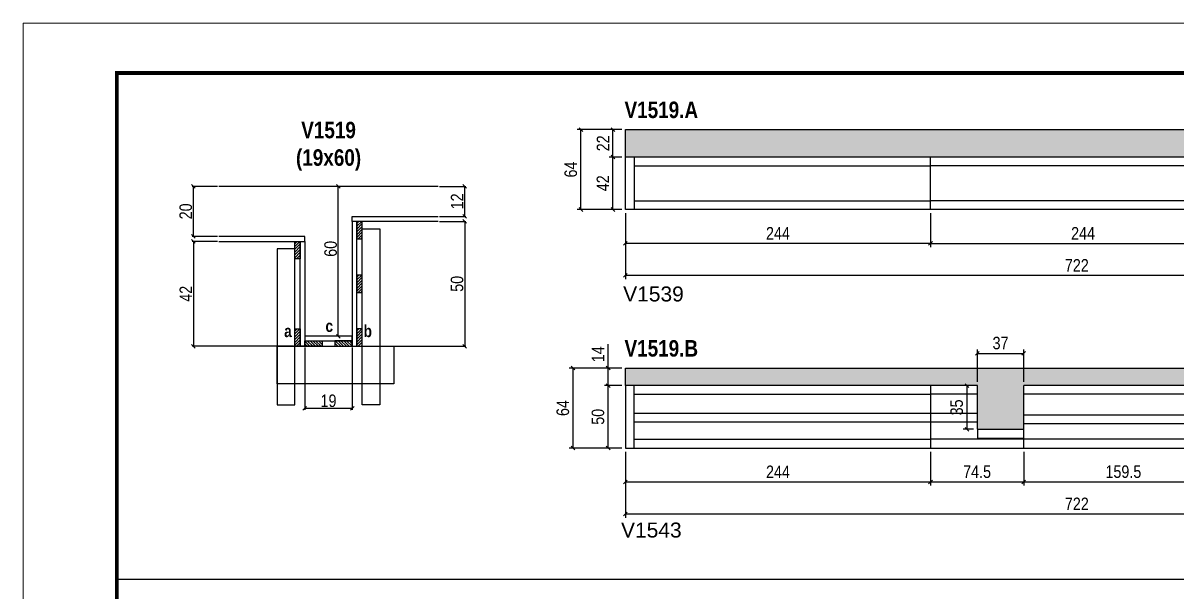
# Model space of a CAD drawing. Extents: x 3309 to 9563, y -2522 to 14608.
# Drawn here: x 3309 to 4232, y 9558 to 10014 of the extents above; entities that cross this region are included whole.
import ezdxf

# ---------------------------------------------------------------- set-up
doc = ezdxf.new("R2010")
doc.units = 0
doc.linetypes.add('DASHED', pattern=[0.75, 0.5, -0.25])
for name, color, linetype in [('5', 5, 'Continuous'), ('COTA', 241, 'Continuous'), ('detalhes', 4, 'Continuous'), ('NOMENCLATURA', 7, 'Continuous'), ('Painéis', 200, 'Continuous'), ('SARR_2.2x7', 40, 'Continuous'), ('SARR_3.5x7', 81, 'Continuous')]:
    doc.layers.add(name, color=color, linetype=linetype)
for name, color, linetype, lineweight in [('CONCRETO', 251, 'Continuous', 25), ('Folhas', 255, 'Continuous', 9), ('SARRAFO DE PRESSAO', 251, 'DASHED', 9)]:
    doc.layers.add(name, color=color, linetype=linetype, lineweight=lineweight)
doc.styles.add('COTA TECNICA', font='techl___.ttf', dxfattribs={"height": 10})
doc.styles.add('COTA TECNICA 2X', font='techl___.ttf', dxfattribs={"height": 10})
doc.styles.get("Standard").update_dxf_attribs({"font": 'arial.ttf'})
doc.styles.add('TECNICA', font='techb___.ttf', dxfattribs={"height": 10})
doc.dimstyles.new('PAINEL', dxfattribs={"dimtxt": 10, "dimasz": 3, "dimexe": 3, "dimexo": 3, "dimgap": 3, "dimtad": 1, "dimdec": 1, "dimzin": 12, "dimdsep": 46, "dimtxsty": 'COTA TECNICA', "dimblk1": 'OBLIQUE', "dimblk2": 'OBLIQUE', "dimsah": 1, "dimcen": 0.9, "dimclrd": 4, "dimclre": 4, "dimclrt": 240, "dimadec": 1, "dimazin": 3, "dimtfac": 1, "dimtdec": 1, "dimtmove": 0, "dimatfit": 3, "dimfxl": 1, "dimtolj": 1, "dimtzin": 12, "dimarcsym": 0})
doc.dimstyles.new('SECAO', dxfattribs={"dimscale": 0.333333, "dimtxt": 5, "dimasz": 9, "dimexe": 3, "dimexo": 3, "dimgap": 3, "dimtad": 1, "dimdec": 1, "dimlfac": 0.5, "dimzin": 12, "dimdsep": 46, "dimtxsty": 'COTA TECNICA 2X', "dimblk1": 'OBLIQUE', "dimblk2": 'OBLIQUE', "dimsah": 1, "dimcen": 0.9, "dimclrd": 4, "dimclre": 4, "dimclrt": 240, "dimadec": 1, "dimazin": 3, "dimtfac": 1, "dimtdec": 1, "dimtmove": 0, "dimatfit": 3, "dimfxl": 1, "dimtolj": 1, "dimtzin": 12, "dimarcsym": 0})
pattern_1 = [(135, (36770.1903, -113757.353), (-1.122532015, -1.122532015), [])]
pattern_2 = [(45, (-119985.518, -23466.7219), (-1.122532015, 1.122532015), [])]

# ---------------------------------------------------------------- blocks, each defined once
blk = doc.blocks.new('9999999999')
at = {"layer": 'Folhas'}
blk.add_lwpolyline([(98138.98, 34190.21), (99623.98, 34190.21), (99623.98, 35240.21), (98138.98, 35240.21)], close=True, dxfattribs=at)
at = {"layer": 'Folhas', "color": 30, "const_width": 3}
blk.add_lwpolyline([(98213.98, 34230.21), (99583.98, 34230.21), (99583.98, 35200.21), (98213.98, 35200.21)], close=True, dxfattribs=at)
blk = doc.blocks.new('_Oblique')
at = {"color": 0, "linetype": 'ByBlock', "lineweight": -2}
blk.add_line((-0.5, -0.5), (0.5, 0.5), dxfattribs=at)
blk = doc.blocks.new('*D1953')
at = {"layer": 'COTA', "color": 4, "lineweight": -2, "transparency": 16777216}
for p, q in [((3534.65, 9753.82), (3534.65, 9704.07)), ((3572.65, 9753.82), (3572.65, 9704.07)), ((3572.65, 9705.07), (3534.65, 9705.07))]:
    blk.add_line(p, q, dxfattribs=at)
at = {"layer": 'Defpoints', "color": 0, "transparency": 16777216}
for p in [(3534.65, 9754.82), (3572.65, 9754.82), (3534.65, 9705.07)]:
    blk.add_point(p, dxfattribs=at)
at = {"layer": 'COTA', "color": 4, "lineweight": -2, "transparency": 16777216, "xscale": 3, "yscale": 3, "zscale": 3, "rotation": 180}
blk.add_blockref('_Oblique', (3534.65, 9705.07), dxfattribs=at)
at = {"layer": 'COTA', "color": 4, "lineweight": -2, "transparency": 16777216, "xscale": 3, "yscale": 3, "zscale": 3}
blk.add_blockref('_Oblique', (3572.65, 9705.07), dxfattribs=at)
at = {"layer": 'COTA', "color": 240, "transparency": 16777216, "insert": (3553.65, 9711.15), "char_height": 10, "attachment_point": 5, "style": 'COTA TECNICA 2X'}
blk.add_mtext('\\A1;19', dxfattribs=at)
blk = doc.blocks.new('*D1954')
at = {"layer": 'COTA', "color": 4, "lineweight": -2, "transparency": 16777216}
for p, q in [((3464.95, 9838.82), (3444.6, 9838.82)), ((3445.6, 9838.82), (3445.6, 9754.82)), ((3525.65, 9754.82), (3444.6, 9754.82))]:
    blk.add_line(p, q, dxfattribs=at)
at = {"layer": 'Defpoints', "color": 0, "transparency": 16777216}
for p in [(3465.95, 9838.82), (3445.6, 9754.82), (3526.65, 9754.82, 0)]:
    blk.add_point(p, dxfattribs=at)
at = {"layer": 'COTA', "color": 4, "lineweight": -2, "transparency": 16777216, "xscale": 3, "yscale": 3, "zscale": 3}
for p, rotation in [((3445.6, 9838.82), 90), ((3445.6, 9754.82), 270)]:
    blk.add_blockref('_Oblique', p, dxfattribs=dict(at, rotation=rotation))
at = {"layer": 'COTA', "color": 240, "transparency": 16777216, "insert": (3439.53, 9796.82), "char_height": 10, "attachment_point": 5, "rotation": 90, "style": 'COTA TECNICA 2X'}
blk.add_mtext('\\A1;42', dxfattribs=at)
blk = doc.blocks.new('*D1955')
at = {"layer": 'COTA', "color": 4, "lineweight": -2, "transparency": 16777216}
for p, q in [((3642.35, 9854.82), (3663.57, 9854.82)), ((3662.57, 9854.82), (3662.57, 9754.82)), ((3581.65, 9754.82), (3663.57, 9754.82))]:
    blk.add_line(p, q, dxfattribs=at)
at = {"layer": 'Defpoints', "color": 0, "transparency": 16777216}
for p in [(3641.35, 9854.82), (3580.65, 9754.82, 0), (3662.57, 9754.82)]:
    blk.add_point(p, dxfattribs=at)
at = {"layer": 'COTA', "color": 4, "lineweight": -2, "transparency": 16777216, "xscale": 3, "yscale": 3, "zscale": 3}
for p, rotation in [((3662.57, 9854.82), 90), ((3662.57, 9754.82), 270)]:
    blk.add_blockref('_Oblique', p, dxfattribs=dict(at, rotation=rotation))
at = {"layer": 'COTA', "color": 240, "transparency": 16777216, "insert": (3656.46, 9804.82), "char_height": 10, "attachment_point": 5, "rotation": 90, "style": 'COTA TECNICA 2X'}
blk.add_mtext('\\A1;50', dxfattribs=at)
blk = doc.blocks.new('*D1956')
at = {"layer": 'COTA', "color": 4, "lineweight": -2, "transparency": 16777216}
for p, q in [((3571.65, 9882.82), (3560.48, 9882.82)), ((3561.48, 9762.82), (3561.48, 9882.82)), ((3571.65, 9762.82), (3560.48, 9762.82))]:
    blk.add_line(p, q, dxfattribs=at)
at = {"layer": 'Defpoints', "color": 0, "transparency": 16777216}
for p in [(3561.48, 9882.82), (3572.65, 9882.82), (3572.65, 9762.82)]:
    blk.add_point(p, dxfattribs=at)
at = {"layer": 'COTA', "color": 4, "lineweight": -2, "transparency": 16777216, "xscale": 3, "yscale": 3, "zscale": 3}
for p, rotation in [((3561.48, 9882.82), 90), ((3561.48, 9762.82), 270)]:
    blk.add_blockref('_Oblique', p, dxfattribs=dict(at, rotation=rotation))
at = {"layer": 'COTA', "color": 240, "transparency": 16777216, "insert": (3555.37, 9832.82), "char_height": 10, "attachment_point": 5, "rotation": 90, "style": 'COTA TECNICA 2X'}
blk.add_mtext('\\A1;60', dxfattribs=at)
blk = doc.blocks.new('*D1957')
at = {"layer": 'COTA', "color": 4, "lineweight": -2, "transparency": 16777216}
for p, q in [((3642.35, 9882.82), (3663.57, 9882.82)), ((3662.57, 9858.82), (3662.57, 9882.82)), ((3642.35, 9858.82), (3663.57, 9858.82))]:
    blk.add_line(p, q, dxfattribs=at)
at = {"layer": 'Defpoints', "color": 0, "transparency": 16777216}
for p in [(3641.35, 9882.82), (3662.57, 9882.82), (3641.35, 9858.82)]:
    blk.add_point(p, dxfattribs=at)
at = {"layer": 'COTA', "color": 4, "lineweight": -2, "transparency": 16777216, "xscale": 3, "yscale": 3, "zscale": 3}
for p, rotation in [((3662.57, 9882.82), 90), ((3662.57, 9858.82), 270)]:
    blk.add_blockref('_Oblique', p, dxfattribs=dict(at, rotation=rotation))
at = {"layer": 'COTA', "color": 240, "transparency": 16777216, "insert": (3656.51, 9870.82), "char_height": 10, "attachment_point": 5, "rotation": 90, "style": 'COTA TECNICA 2X'}
blk.add_mtext('\\A1;12', dxfattribs=at)
blk = doc.blocks.new('*D1958')
at = {"layer": 'COTA', "color": 4, "lineweight": -2, "transparency": 16777216}
for p, q in [((3464.95, 9882.82), (3444.6, 9882.82)), ((3445.6, 9842.82), (3445.6, 9882.82)), ((3464.95, 9842.82), (3444.6, 9842.82))]:
    blk.add_line(p, q, dxfattribs=at)
at = {"layer": 'Defpoints', "color": 0, "transparency": 16777216}
for p in [(3445.6, 9882.82), (3465.95, 9882.82), (3465.95, 9842.82)]:
    blk.add_point(p, dxfattribs=at)
at = {"layer": 'COTA', "color": 4, "lineweight": -2, "transparency": 16777216, "xscale": 3, "yscale": 3, "zscale": 3}
for p, rotation in [((3445.6, 9882.82), 90), ((3445.6, 9842.82), 270)]:
    blk.add_blockref('_Oblique', p, dxfattribs=dict(at, rotation=rotation))
at = {"layer": 'COTA', "color": 240, "transparency": 16777216, "insert": (3439.5, 9862.82), "char_height": 10, "attachment_point": 5, "rotation": 90, "style": 'COTA TECNICA 2X'}
blk.add_mtext('\\A1;20', dxfattribs=at)
blk = doc.blocks.new('*D1959')
at = {"layer": 'COTA', "color": 4, "linetype": 'ByBlock', "lineweight": -2, "transparency": 16777216}
for p, q in [((3791.1, 9861.31), (3791.1, 9834.19)), ((4035.1, 9861.31), (4035.1, 9834.19)), ((4035.1, 9837.19), (3791.1, 9837.19))]:
    blk.add_line(p, q, dxfattribs=at)
at = {"layer": 'Defpoints', "color": 0, "linetype": 'ByBlock', "transparency": 16777216}
for p in [(3791.1, 9864.31), (4035.1, 9864.31), (3791.1, 9837.19)]:
    blk.add_point(p, dxfattribs=at)
at = {"layer": 'COTA', "color": 4, "linetype": 'ByBlock', "lineweight": -2, "transparency": 16777216, "xscale": 3, "yscale": 3, "zscale": 3, "rotation": 180}
blk.add_blockref('_Oblique', (3791.1, 9837.19), dxfattribs=at)
at = {"layer": 'COTA', "color": 4, "linetype": 'ByBlock', "lineweight": -2, "transparency": 16777216, "xscale": 3, "yscale": 3, "zscale": 3}
blk.add_blockref('_Oblique', (4035.1, 9837.19), dxfattribs=at)
at = {"layer": 'COTA', "color": 240, "linetype": 'ByBlock', "transparency": 16777216, "insert": (3913.1, 9845.27), "char_height": 10, "attachment_point": 5, "style": 'COTA TECNICA'}
blk.add_mtext('\\A1;244', dxfattribs=at)
blk = doc.blocks.new('*D1960')
at = {"layer": 'COTA', "color": 4, "lineweight": -2, "transparency": 16777216}
for p, q in [((4035.1, 9861.31), (4035.1, 9834.19)), ((4279.1, 9861.31), (4279.1, 9834.19)), ((4035.1, 9837.19), (4279.1, 9837.19))]:
    blk.add_line(p, q, dxfattribs=at)
at = {"layer": 'Defpoints', "color": 0, "transparency": 16777216}
for p in [(4035.1, 9864.31, 0), (4279.1, 9864.31, 0), (4279.1, 9837.19)]:
    blk.add_point(p, dxfattribs=at)
at = {"layer": 'COTA', "color": 4, "lineweight": -2, "transparency": 16777216, "xscale": 3, "yscale": 3, "zscale": 3, "rotation": 180}
blk.add_blockref('_Oblique', (4035.1, 9837.19), dxfattribs=at)
at = {"layer": 'COTA', "color": 4, "lineweight": -2, "transparency": 16777216, "xscale": 3, "yscale": 3, "zscale": 3}
blk.add_blockref('_Oblique', (4279.1, 9837.19), dxfattribs=at)
at = {"layer": 'COTA', "color": 240, "transparency": 16777216, "insert": (4157.1, 9845.27), "char_height": 10, "attachment_point": 5, "style": 'COTA TECNICA'}
blk.add_mtext('\\A1;244', dxfattribs=at)
blk = doc.blocks.new('*D1962')
at = {"layer": 'COTA', "color": 4, "lineweight": -2, "transparency": 16777216}
for p, q in [((3791.1, 9861.31), (3791.1, 9808.53)), ((4513.1, 9861.31), (4513.1, 9808.53)), ((4513.1, 9811.53), (3791.1, 9811.53))]:
    blk.add_line(p, q, dxfattribs=at)
at = {"layer": 'Defpoints', "color": 0, "transparency": 16777216}
for p in [(3791.1, 9864.31, 0), (4513.1, 9864.31, 0), (3791.1, 9811.53)]:
    blk.add_point(p, dxfattribs=at)
at = {"layer": 'COTA', "color": 4, "lineweight": -2, "transparency": 16777216, "xscale": 3, "yscale": 3, "zscale": 3, "rotation": 180}
blk.add_blockref('_Oblique', (3791.1, 9811.53), dxfattribs=at)
at = {"layer": 'COTA', "color": 4, "lineweight": -2, "transparency": 16777216, "xscale": 3, "yscale": 3, "zscale": 3}
blk.add_blockref('_Oblique', (4513.1, 9811.53), dxfattribs=at)
at = {"layer": 'COTA', "color": 240, "transparency": 16777216, "insert": (4152.1, 9819.61), "char_height": 10, "attachment_point": 5, "style": 'COTA TECNICA'}
blk.add_mtext('\\A1;722', dxfattribs=at)
blk = doc.blocks.new('*D1963')
at = {"layer": 'COTA', "color": 4, "lineweight": -2, "transparency": 16777216}
for p, q in [((3788.1, 9906.31), (3778.15, 9906.31)), ((3781.15, 9864.31), (3781.15, 9906.31)), ((3788.1, 9864.31), (3778.15, 9864.31))]:
    blk.add_line(p, q, dxfattribs=at)
at = {"layer": 'Defpoints', "color": 0, "transparency": 16777216}
for p in [(3781.15, 9906.31), (3791.1, 9906.31), (3791.1, 9864.31)]:
    blk.add_point(p, dxfattribs=at)
at = {"layer": 'COTA', "color": 4, "lineweight": -2, "transparency": 16777216, "xscale": 3, "yscale": 3, "zscale": 3}
for p, rotation in [((3781.15, 9906.31), 90), ((3781.15, 9864.31), 270)]:
    blk.add_blockref('_Oblique', p, dxfattribs=dict(at, rotation=rotation))
at = {"layer": 'COTA', "color": 240, "transparency": 16777216, "insert": (3773.08, 9885.31), "char_height": 10, "attachment_point": 5, "rotation": 90, "style": 'COTA TECNICA'}
blk.add_mtext('\\A1;42', dxfattribs=at)
blk = doc.blocks.new('*D1964')
at = {"layer": 'COTA', "color": 4, "lineweight": -2, "transparency": 16777216}
for p, q in [((3788.1, 9928.31), (3778.15, 9928.31)), ((3781.15, 9906.31), (3781.15, 9928.31)), ((3788.1, 9906.31), (3778.15, 9906.31))]:
    blk.add_line(p, q, dxfattribs=at)
at = {"layer": 'Defpoints', "color": 0, "transparency": 16777216}
for p in [(3781.15, 9928.31), (3791.1, 9928.31), (3791.1, 9906.31)]:
    blk.add_point(p, dxfattribs=at)
at = {"layer": 'COTA', "color": 4, "lineweight": -2, "transparency": 16777216, "xscale": 3, "yscale": 3, "zscale": 3}
for p, rotation in [((3781.15, 9928.31), 90), ((3781.15, 9906.31), 270)]:
    blk.add_blockref('_Oblique', p, dxfattribs=dict(at, rotation=rotation))
at = {"layer": 'COTA', "color": 240, "transparency": 16777216, "insert": (3773.15, 9917.31), "char_height": 10, "attachment_point": 5, "rotation": 90, "style": 'COTA TECNICA'}
blk.add_mtext('\\A1;22', dxfattribs=at)
blk = doc.blocks.new('*D1965')
at = {"layer": 'COTA', "color": 4, "lineweight": -2, "transparency": 16777216}
for p, q in [((3788.1, 9928.31), (3752.52, 9928.31)), ((3755.52, 9864.31), (3755.52, 9928.31)), ((3788.1, 9864.31), (3752.52, 9864.31))]:
    blk.add_line(p, q, dxfattribs=at)
at = {"layer": 'Defpoints', "color": 0, "transparency": 16777216}
for p in [(3755.52, 9928.31), (3791.1, 9928.31), (3791.1, 9864.31)]:
    blk.add_point(p, dxfattribs=at)
at = {"layer": 'COTA', "color": 4, "lineweight": -2, "transparency": 16777216, "xscale": 3, "yscale": 3, "zscale": 3}
for p, rotation in [((3755.52, 9928.31), 90), ((3755.52, 9864.31), 270)]:
    blk.add_blockref('_Oblique', p, dxfattribs=dict(at, rotation=rotation))
at = {"layer": 'COTA', "color": 240, "transparency": 16777216, "insert": (3747.42, 9896.31), "char_height": 10, "attachment_point": 5, "rotation": 90, "style": 'COTA TECNICA'}
blk.add_mtext('\\A1;64', dxfattribs=at)
blk = doc.blocks.new('*D1967')
at = {"layer": 'COTA', "color": 4, "lineweight": -2, "transparency": 16777216}
for p, q in [((3791.1, 9670.37), (3791.1, 9617.59)), ((4513.1, 9670.37), (4513.1, 9617.59)), ((3791.1, 9620.59), (4513.1, 9620.59))]:
    blk.add_line(p, q, dxfattribs=at)
at = {"layer": 'Defpoints', "color": 0, "transparency": 16777216}
for p in [(3791.1, 9673.37), (4513.1, 9673.37), (4513.1, 9620.59)]:
    blk.add_point(p, dxfattribs=at)
at = {"layer": 'COTA', "color": 4, "lineweight": -2, "transparency": 16777216, "xscale": 3, "yscale": 3, "zscale": 3, "rotation": 180}
blk.add_blockref('_Oblique', (3791.1, 9620.59), dxfattribs=at)
at = {"layer": 'COTA', "color": 4, "lineweight": -2, "transparency": 16777216, "xscale": 3, "yscale": 3, "zscale": 3}
blk.add_blockref('_Oblique', (4513.1, 9620.59), dxfattribs=at)
at = {"layer": 'COTA', "color": 240, "transparency": 16777216, "insert": (4152.1, 9628.66), "char_height": 10, "attachment_point": 5, "style": 'COTA TECNICA'}
blk.add_mtext('\\A1;722', dxfattribs=at)
blk = doc.blocks.new('*D1968')
at = {"layer": 'COTA', "color": 4, "lineweight": -2, "transparency": 16777216}
for p, q in [((3791.1, 9670.37), (3791.1, 9643.25)), ((4035.1, 9670.37), (4035.1, 9643.25)), ((3791.1, 9646.25), (4035.1, 9646.25))]:
    blk.add_line(p, q, dxfattribs=at)
at = {"layer": 'Defpoints', "color": 0, "transparency": 16777216}
for p in [(3791.1, 9673.37), (4035.1, 9673.37), (4035.1, 9646.25)]:
    blk.add_point(p, dxfattribs=at)
at = {"layer": 'COTA', "color": 4, "lineweight": -2, "transparency": 16777216, "xscale": 3, "yscale": 3, "zscale": 3, "rotation": 180}
blk.add_blockref('_Oblique', (3791.1, 9646.25), dxfattribs=at)
at = {"layer": 'COTA', "color": 4, "lineweight": -2, "transparency": 16777216, "xscale": 3, "yscale": 3, "zscale": 3}
blk.add_blockref('_Oblique', (4035.1, 9646.25), dxfattribs=at)
at = {"layer": 'COTA', "color": 240, "transparency": 16777216, "insert": (3913.1, 9654.32), "char_height": 10, "attachment_point": 5, "style": 'COTA TECNICA'}
blk.add_mtext('\\A1;244', dxfattribs=at)
blk = doc.blocks.new('*D1969')
at = {"layer": 'COTA', "color": 4, "lineweight": -2, "transparency": 16777216}
for p, q in [((4035.1, 9670.37), (4035.1, 9643.25)), ((4109.6, 9670.37), (4109.6, 9643.25)), ((4035.1, 9646.25), (4109.6, 9646.25))]:
    blk.add_line(p, q, dxfattribs=at)
at = {"layer": 'Defpoints', "color": 0, "transparency": 16777216}
for p in [(4035.1, 9673.37), (4109.6, 9673.37), (4109.6, 9646.25)]:
    blk.add_point(p, dxfattribs=at)
at = {"layer": 'COTA', "color": 4, "lineweight": -2, "transparency": 16777216, "xscale": 3, "yscale": 3, "zscale": 3, "rotation": 180}
blk.add_blockref('_Oblique', (4035.1, 9646.25), dxfattribs=at)
at = {"layer": 'COTA', "color": 4, "lineweight": -2, "transparency": 16777216, "xscale": 3, "yscale": 3, "zscale": 3}
blk.add_blockref('_Oblique', (4109.6, 9646.25), dxfattribs=at)
at = {"layer": 'COTA', "color": 240, "transparency": 16777216, "insert": (4072.35, 9654.36), "char_height": 10, "attachment_point": 5, "style": 'COTA TECNICA'}
blk.add_mtext('\\A1;74.5', dxfattribs=at)
blk = doc.blocks.new('*D1970')
at = {"layer": 'COTA', "color": 4, "lineweight": -2, "transparency": 16777216}
for p, q in [((4109.6, 9670.37), (4109.6, 9643.25)), ((4269.1, 9670.37), (4269.1, 9643.25)), ((4109.6, 9646.25), (4269.1, 9646.25))]:
    blk.add_line(p, q, dxfattribs=at)
at = {"layer": 'Defpoints', "color": 0, "transparency": 16777216}
for p in [(4109.6, 9673.37), (4269.1, 9673.37), (4269.1, 9646.25)]:
    blk.add_point(p, dxfattribs=at)
at = {"layer": 'COTA', "color": 4, "lineweight": -2, "transparency": 16777216, "xscale": 3, "yscale": 3, "zscale": 3, "rotation": 180}
blk.add_blockref('_Oblique', (4109.6, 9646.25), dxfattribs=at)
at = {"layer": 'COTA', "color": 4, "lineweight": -2, "transparency": 16777216, "xscale": 3, "yscale": 3, "zscale": 3}
blk.add_blockref('_Oblique', (4269.1, 9646.25), dxfattribs=at)
at = {"layer": 'COTA', "color": 240, "transparency": 16777216, "insert": (4189.35, 9654.38), "char_height": 10, "attachment_point": 5, "style": 'COTA TECNICA'}
blk.add_mtext('\\A1;159.5', dxfattribs=at)
blk = doc.blocks.new('*D1966')
at = {"layer": 'COTA', "color": 4, "lineweight": -2, "transparency": 16777216}
for p, q in [((4069.6, 9723.37), (4061.27, 9723.37)), ((4064.27, 9723.37), (4064.27, 9688.37)), ((4069.6, 9688.37), (4061.27, 9688.37))]:
    blk.add_line(p, q, dxfattribs=at)
at = {"layer": 'Defpoints', "color": 0, "transparency": 16777216}
for p in [(4072.6, 9723.37), (4064.27, 9688.37), (4072.6, 9688.37)]:
    blk.add_point(p, dxfattribs=at)
at = {"layer": 'COTA', "color": 4, "lineweight": -2, "transparency": 16777216, "xscale": 3, "yscale": 3, "zscale": 3}
for p, rotation in [((4064.27, 9723.37), 90), ((4064.27, 9688.37), 270)]:
    blk.add_blockref('_Oblique', p, dxfattribs=dict(at, rotation=rotation))
at = {"layer": 'COTA', "color": 240, "transparency": 16777216, "insert": (4056.05, 9705.87), "char_height": 10, "attachment_point": 5, "rotation": 90, "style": 'COTA TECNICA'}
blk.add_mtext('\\A1;35', dxfattribs=at)
blk = doc.blocks.new('*D1972')
at = {"layer": 'COTA', "color": 4, "lineweight": -2, "transparency": 16777216}
for p, q in [((3788.1, 9723.37), (3774.28, 9723.37)), ((3777.28, 9673.37), (3777.28, 9723.37)), ((3788.1, 9673.37), (3774.28, 9673.37))]:
    blk.add_line(p, q, dxfattribs=at)
at = {"layer": 'Defpoints', "color": 0, "transparency": 16777216}
for p in [(3777.28, 9723.37), (3791.1, 9723.37, 0), (3791.1, 9673.37, 0)]:
    blk.add_point(p, dxfattribs=at)
at = {"layer": 'COTA', "color": 4, "lineweight": -2, "transparency": 16777216, "xscale": 3, "yscale": 3, "zscale": 3}
for p, rotation in [((3777.28, 9723.37), 90), ((3777.28, 9673.37), 270)]:
    blk.add_blockref('_Oblique', p, dxfattribs=dict(at, rotation=rotation))
at = {"layer": 'COTA', "color": 240, "transparency": 16777216, "insert": (3769.17, 9698.37), "char_height": 10, "attachment_point": 5, "rotation": 90, "style": 'COTA TECNICA'}
blk.add_mtext('\\A1;50', dxfattribs=at)
blk = doc.blocks.new('*D1973')
at = {"layer": 'COTA', "color": 4, "lineweight": -2, "transparency": 16777216}
for p, q in [((3777.28, 9737.37), (3777.28, 9756.48)), ((3788.1, 9737.37), (3774.28, 9737.37)), ((3777.28, 9723.37), (3777.28, 9737.37)), ((3788.1, 9723.37), (3774.28, 9723.37))]:
    blk.add_line(p, q, dxfattribs=at)
at = {"layer": 'Defpoints', "color": 0, "transparency": 16777216}
for p in [(3777.28, 9737.37), (3791.1, 9737.37, 0), (3791.1, 9723.37, 0)]:
    blk.add_point(p, dxfattribs=at)
at = {"layer": 'COTA', "color": 4, "lineweight": -2, "transparency": 16777216, "xscale": 3, "yscale": 3, "zscale": 3}
for p, rotation in [((3777.28, 9737.37), 90), ((3777.28, 9723.37), 270)]:
    blk.add_blockref('_Oblique', p, dxfattribs=dict(at, rotation=rotation))
at = {"layer": 'COTA', "color": 240, "transparency": 16777216, "insert": (3769.21, 9748.43), "char_height": 10, "attachment_point": 5, "rotation": 90, "style": 'COTA TECNICA'}
blk.add_mtext('\\A1;14', dxfattribs=at)
blk = doc.blocks.new('*D1974')
at = {"layer": 'COTA', "color": 4, "lineweight": -2, "transparency": 16777216}
for p, q in [((3788.1, 9737.37), (3746.19, 9737.37)), ((3749.19, 9673.37), (3749.19, 9737.37)), ((3788.1, 9673.37), (3746.19, 9673.37))]:
    blk.add_line(p, q, dxfattribs=at)
at = {"layer": 'Defpoints', "color": 0, "transparency": 16777216}
for p in [(3749.19, 9737.37), (3791.1, 9737.37, 0), (3791.1, 9673.37, 0)]:
    blk.add_point(p, dxfattribs=at)
at = {"layer": 'COTA', "color": 4, "lineweight": -2, "transparency": 16777216, "xscale": 3, "yscale": 3, "zscale": 3}
for p, rotation in [((3749.19, 9737.37), 90), ((3749.19, 9673.37), 270)]:
    blk.add_blockref('_Oblique', p, dxfattribs=dict(at, rotation=rotation))
at = {"layer": 'COTA', "color": 240, "transparency": 16777216, "insert": (3741.09, 9705.37), "char_height": 10, "attachment_point": 5, "rotation": 90, "style": 'COTA TECNICA'}
blk.add_mtext('\\A1;64', dxfattribs=at)
blk = doc.blocks.new('*D1975')
at = {"layer": 'COTA', "color": 4, "lineweight": -2, "transparency": 16777216}
for p, q in [((4072.6, 9726.37), (4072.6, 9752.15)), ((4072.6, 9749.15), (4109.6, 9749.15)), ((4109.6, 9726.37), (4109.6, 9752.15))]:
    blk.add_line(p, q, dxfattribs=at)
at = {"layer": 'Defpoints', "color": 0, "transparency": 16777216}
for p in [(4109.6, 9749.15), (4072.6, 9723.37, 0), (4109.6, 9723.37, 0)]:
    blk.add_point(p, dxfattribs=at)
at = {"layer": 'COTA', "color": 4, "lineweight": -2, "transparency": 16777216, "xscale": 3, "yscale": 3, "zscale": 3, "rotation": 180}
blk.add_blockref('_Oblique', (4072.6, 9749.15), dxfattribs=at)
at = {"layer": 'COTA', "color": 4, "lineweight": -2, "transparency": 16777216, "xscale": 3, "yscale": 3, "zscale": 3}
blk.add_blockref('_Oblique', (4109.6, 9749.15), dxfattribs=at)
at = {"layer": 'COTA', "color": 240, "transparency": 16777216, "insert": (4091.1, 9757.37), "char_height": 10, "attachment_point": 5, "style": 'COTA TECNICA'}
blk.add_mtext('\\A1;37', dxfattribs=at)

msp = doc.modelspace()

# ---------------------------------------------------------------- hatches: boundary and pattern name
at = {"layer": 'COTA'}
h = msp.add_hatch(dxfattribs=at)
h.set_pattern_fill('AR-CONC', color=256, scale=0.03)
h.set_pattern_definition([(50, (48.9945, 375.9985), (5.46554, -0.4781726), [0.5715, -6.2865]), (355, (48.9945, 375.9985), (-1.0573026, 5.7317054), [0.4572, -5.0292175]), (100.451445, (49.45, 375.9586), (4.4082374, 5.2535326), [0.4857003, -5.3427073]), (46.1842, (48.9945, 377.5225), (8.1323712, -1.26127), [0.85725, -9.42975]), (96.63556, (49.672, 377.417), (7.122124, 7.422784), [0.728551, -8.014068]), (351.18415, (48.9945, 377.5225), (7.122124, 7.422784), [0.685799, -7.543792]), (21, (49.7565, 377.1415), (4.5484317, -3.067956), [0.5715, -6.2865]), (326, (49.7565, 377.1415), (1.854061, 5.525639), [0.4572, -5.0292]), (71.451445, (50.1356, 376.886), (6.4024926, 2.457683), [0.4857003, -5.342698]), (37.5, (48.9945, 375.9985), (0.0926581, 2.53665117), [0, -4.96824, 0, -5.1054, 0, -5.04825]), (7.5, (48.9945, 375.9985), (2.0045899, 3.00541724), [0, -2.91084, 0, -4.85394, 0, -1.92405]), (327.5, (47.2953, 375.9985), (4.06771786, -0.17186232), [0, -1.905, 0, -5.9436, 0, -7.8867]), (317.5, (46.5333, 375.9985), (4.4438754, 0.7627947), [0, -2.4765, 0, -3.94716, 0, -5.6007])])
h.paths.add_polyline_path([(3791.1, 9928.31), (3791.1, 9906.31), (4513.1, 9906.31), (4513.1, 9928.31)])
h = msp.add_hatch(dxfattribs=at)
h.set_pattern_fill('AR-CONC', color=256, scale=0.03)
h.set_pattern_definition([(50, (0, 22.8766), (5.46554, -0.4781726), [0.5715, -6.2865]), (355, (0, 22.8766), (-1.0573026, 5.7317054), [0.4572, -5.0292175]), (100.451445, (0.4555, 22.8367), (4.4082374, 5.2535326), [0.4857003, -5.3427073]), (46.1842, (0, 24.4006), (8.1323712, -1.26127), [0.85725, -9.42975]), (96.63556, (0.678, 24.2955), (7.122124, 7.422784), [0.728551, -8.014068]), (351.18415, (0, 24.4006), (7.122124, 7.422784), [0.685799, -7.543792]), (21, (0.762, 24.0196), (4.5484317, -3.067956), [0.5715, -6.2865]), (326, (0.762, 24.0196), (1.8540609, 5.525639), [0.4572, -5.0292]), (71.451445, (1.141, 23.764), (6.4024926, 2.457683), [0.4857003, -5.342698]), (37.5, (0, 22.8766), (0.0926581, 2.53665117), [0, -4.96824, 0, -5.1054, 0, -5.04825]), (7.5, (0, 22.8766), (2.0045899, 3.00541724), [0, -2.91084, 0, -4.85394, 0, -1.92405]), (327.5, (-1.6993, 22.8766), (4.06771786, -0.17186232), [0, -1.905, 0, -5.9436, 0, -7.8867]), (317.5, (-2.4613, 22.8766), (4.4438754, 0.7627947), [0, -2.4765, 0, -3.94716, 0, -5.6007])])
h.paths.add_polyline_path([(4109.6, 9723.37), (4513.1, 9723.37), (4513.1, 9737.37), (3791.1, 9737.37), (3791.1, 9723.37), (4072.6, 9723.37), (4072.6, 9688.37), (4109.6, 9688.37)])
at = {"layer": 'SARR_2.2x7'}
h = msp.add_hatch(dxfattribs=at)
h.set_pattern_fill('ANSI31', color=256, scale=0.5)
h.set_pattern_definition([(45, (-119985.518, -23380.7219), (-1.122532015, 1.122532015), [])])
h.paths.add_polyline_path([(3580.65, 9840.82), (3576.25, 9840.82), (3576.25, 9854.82), (3580.65, 9854.82)])
h = msp.add_hatch(dxfattribs=at)
h.set_pattern_fill('ANSI31', color=256, scale=0.5)
h.set_pattern_definition([(45, (-119985.518, -23396.7219), (-1.122532015, 1.122532015), [])])
h.paths.add_polyline_path([(3526.65, 9824.82), (3531.05, 9824.82), (3531.05, 9838.82), (3526.65, 9838.82)])
h = msp.add_hatch(dxfattribs=at)
h.set_pattern_fill('ANSI31', color=256, scale=0.5)
h.set_pattern_definition([(45, (-119985.518, -23423.7219), (-1.122532015, 1.122532015), [])])
h.paths.add_polyline_path([(3580.65, 9797.82), (3576.25, 9797.82), (3576.25, 9811.82), (3580.65, 9811.82)])
h = msp.add_hatch(dxfattribs=at)
h.set_pattern_fill('ANSI31', color=256, scale=0.5)
h.set_pattern_definition(pattern_2)
h.paths.add_polyline_path([(3526.65, 9754.82), (3531.05, 9754.82), (3531.05, 9768.82), (3526.65, 9768.82)])
h = msp.add_hatch(dxfattribs=at)
h.set_pattern_fill('ANSI31', color=256, scale=0.5)
h.set_pattern_definition(pattern_2)
h.paths.add_polyline_path([(3580.65, 9754.82), (3576.25, 9754.82), (3576.25, 9768.82), (3580.65, 9768.82)])
h = msp.add_hatch(dxfattribs=at)
h.set_pattern_fill('ANSI31', color=256, scale=0.5, angle=90)
h.set_pattern_definition(pattern_1)
h.paths.add_polyline_path([(3548.65, 9754.82), (3548.65, 9759.22), (3534.65, 9759.22), (3534.65, 9754.82)])
h = msp.add_hatch(dxfattribs=at)
h.set_pattern_fill('ANSI31', color=256, scale=0.5, angle=90)
h.set_pattern_definition(pattern_1)
h.paths.add_polyline_path([(3558.65, 9759.22), (3558.65, 9754.82), (3572.65, 9754.82), (3572.65, 9759.22)])

# ---------------------------------------------------------------- linework, layer by layer
at = {"layer": 'CONCRETO', "linetype": 'Continuous'}
msp.add_line((3641.35, 9882.82), (3465.95, 9882.82), dxfattribs=at)
at = {"layer": 'COTA'}
for p, q in [((3791.1, 9906.31), (3791.1, 9928.31)), ((3791.1, 9928.31), (4513.1, 9928.31)), ((3791.1, 9723.37, 0), (3791.1, 9737.37, 0)), ((3791.1, 9737.37, 0), (4513.1, 9737.37, 0)), ((4072.6, 9688.37, 0), (4072.6, 9681.37, 0)), ((3384.37, 9568.38), (4754.37, 9568.38))]:
    msp.add_line(p, q, dxfattribs=at)
at = {"layer": 'Painéis', "linetype": 'ByBlock'}
for p, q in [((4513.1, 9906.31), (3791.1, 9906.31)), ((3791.1, 9864.31), (3791.1, 9906.31)), ((4035.1, 9864.31), (4035.1, 9906.31)), ((4513.1, 9864.31), (3791.1, 9864.31)), ((4072.6, 9723.37, 0), (3791.1, 9723.37, 0)), ((3791.1, 9723.37, 0), (3791.1, 9673.37, 0)), ((4035.1, 9723.37, 0), (4035.1, 9673.37, 0)), ((4072.6, 9688.37, 0), (4072.6, 9723.37, 0)), ((4513.1, 9723.37, 0), (4109.6, 9723.37, 0)), ((4109.6, 9673.37, 0), (4109.6, 9723.37, 0)), ((4072.6, 9688.37, 0), (4109.6, 9688.37, 0)), ((3791.1, 9673.37, 0), (4513.1, 9673.37, 0))]:
    msp.add_line(p, q, dxfattribs=at)
at = {"layer": 'Painéis', "linetype": 'Continuous', "elevation": 0}
for points in [[(3641.35, 9854.82), (3572.65, 9854.82), (3572.65, 9858.82), (3641.35, 9858.82)], [(3465.95, 9838.82), (3534.65, 9838.82), (3534.65, 9842.82), (3465.95, 9842.82)]]:
    msp.add_lwpolyline(points, dxfattribs=at)
at = {"layer": 'Painéis', "linetype": 'Continuous'}
for points in [[(3576.25, 9754.82), (3576.25, 9854.82), (3572.65, 9854.82), (3572.65, 9754.82)], [(3531.05, 9754.82), (3531.05, 9838.82), (3534.65, 9838.82), (3534.65, 9754.82)], [(3572.65, 9762.82), (3534.65, 9762.82), (3534.65, 9759.22), (3572.65, 9759.22)]]:
    msp.add_lwpolyline(points, close=True, dxfattribs=at)
at = {"layer": 'SARR_2.2x7', "linetype": 'Continuous'}
for p, q in [((3798.1, 9906.31), (3798.1, 9864.31)), ((3798.1, 9899.31), (4035.1, 9899.31)), ((4279.1, 9899.31), (4035.1, 9899.31)), ((3798.1, 9871.31), (4035.1, 9871.31)), ((4279.1, 9871.31), (4035.1, 9871.31)), ((3798.1, 9673.37, 0), (3798.1, 9723.37, 0)), ((3798.1, 9716.37, 0), (4035.1, 9716.37, 0)), ((4072.6, 9716.37, 0), (4035.1, 9716.37, 0)), ((4269.1, 9716.37, 0), (4109.6, 9716.37, 0)), ((3798.1, 9701.39, 0), (4035.1, 9701.39, 0)), ((4035.1, 9701.39, 0), (4072.6, 9701.39, 0)), ((4109.6, 9700, 0), (4269.1, 9700, 0)), ((3798.1, 9694.39, 0), (4035.1, 9694.39, 0)), ((4035.1, 9694.39, 0), (4072.6, 9694.39, 0)), ((4109.6, 9693, 0), (4269.1, 9693, 0)), ((3798.1, 9680.37, 0), (4035.1, 9680.37, 0)), ((4109.6, 9680.37, 0), (4035.1, 9680.37, 0)), ((4072.6, 9681.37, 0), (4109.6, 9681.37, 0)), ((4269.1, 9680.37, 0), (4109.6, 9680.37, 0))]:
    msp.add_line(p, q, dxfattribs=at)
at = {"layer": 'SARR_2.2x7'}
for points in [[(3576.25, 9854.82), (3576.25, 9840.82), (3580.65, 9840.82), (3580.65, 9854.82)], [(3531.05, 9838.82), (3531.05, 9824.82), (3526.65, 9824.82), (3526.65, 9838.82)], [(3576.25, 9811.82), (3576.25, 9797.82), (3580.65, 9797.82), (3580.65, 9811.82)], [(3531.05, 9768.82), (3531.05, 9754.82), (3526.65, 9754.82), (3526.65, 9768.82)], [(3576.25, 9768.82), (3576.25, 9754.82), (3580.65, 9754.82), (3580.65, 9768.82)], [(3534.65, 9759.22), (3548.65, 9759.22), (3548.65, 9754.82), (3534.65, 9754.82)], [(3572.65, 9759.22), (3558.65, 9759.22), (3558.65, 9754.82), (3572.65, 9754.82)]]:
    msp.add_lwpolyline(points, close=True, dxfattribs=at)
at = {"layer": 'SARR_3.5x7'}
for points in [[(3580.65, 9848.82), (3594.65, 9848.82), (3594.65, 9707.84), (3580.65, 9707.84)], [(3526.65, 9832.82), (3512.65, 9832.82), (3512.65, 9707.84), (3526.65, 9707.84)], [(3512.65, 9754.82), (3605.84, 9754.82), (3605.84, 9724.73), (3512.65, 9724.73)]]:
    msp.add_lwpolyline(points, close=True, dxfattribs=at)

# ---------------------------------------------------------------- block references
at = {"layer": 'SARRAFO DE PRESSAO', "color": 6, "linetype": 'ByBlock'}
msp.add_blockref('9999999999', (-94829.61, -25226.65), dxfattribs=at)

# ---------------------------------------------------------------- texts
at = {"layer": '5', "linetype": 'Continuous'}
for s, rotation, p in [('V1539', 0.00004, (3789.31, 9790.69)), ('V1543', 359.99996, (3787.59, 9601.73, 0))]:
    msp.add_text(s, height=12, rotation=rotation, dxfattribs=at).set_placement(p)
at = {"layer": 'detalhes', "style": 'TECNICA'}
for s, p in [('c', (3551.2, 9766.29)), ('a', (3518.13, 9762.18)), ('b', (3581.69, 9762.17))]:
    msp.add_text(s, height=9.6, dxfattribs=at).set_placement(p)
at = {"layer": 'NOMENCLATURA', "style": 'TECNICA'}
for s, p in [('V1519.A', (3790.39, 9937.5)), ('V1519.B', (3790.39, 9746.55, 0))]:
    msp.add_text(s, height=13.2, dxfattribs=at).set_placement(p)
at = {"layer": 'NOMENCLATURA', "insert": (3553.68, 9934.51), "char_height": 13.2, "attachment_point": 2, "style": 'TECNICA'}
msp.add_mtext_dynamic_manual_height_columns('V1519\\P(19x60)', width=300.2766, gutter_width=1, heights=[0], dxfattribs=at)

# ---------------------------------------------------------------- dimensions: what is measured, and where the dimension line sits
at = {"layer": 'COTA'}
for base, p1, p2, angle, dimstyle, picture, middle in [((3755.52, 9928.31), (3791.1, 9864.31), (3791.1, 9928.31), 90, 'PAINEL', '*D1965', (3747.42, 9896.31)), ((3781.15, 9928.31), (3791.1, 9906.31), (3791.1, 9928.31), 90, 'PAINEL', '*D1964', (3773.15, 9917.31)), ((3781.15, 9906.31), (3791.1, 9864.31), (3791.1, 9906.31), 90, 'PAINEL', '*D1963', (3773.08, 9885.31)), ((3445.6, 9882.82), (3465.95, 9842.82), (3465.95, 9882.82), 90, 'SECAO', '*D1958', (3439.5, 9862.82)), ((3662.57, 9882.82), (3641.35, 9858.82), (3641.35, 9882.82), 90, 'SECAO', '*D1957', (3656.51, 9870.82)), ((3662.57, 9754.82, 0), (3641.35, 9854.82), (3580.65, 9754.82), 90, 'SECAO', '*D1955', (3656.46, 9804.82, 0)), ((3445.6, 9754.82, 0), (3465.95, 9838.82), (3526.65, 9754.82), 90, 'SECAO', '*D1954', (3439.53, 9796.82, 0)), ((3777.28, 9737.37), (3791.1, 9723.37, 0), (3791.1, 9737.37, 0), 90, 'PAINEL', '*D1973', (3769.21, 9748.43)), ((3749.19, 9737.37), (3791.1, 9673.37, 0), (3791.1, 9737.37, 0), 90, 'PAINEL', '*D1974', (3741.09, 9705.37)), ((3777.28, 9723.37), (3791.1, 9673.37, 0), (3791.1, 9723.37, 0), 90, 'PAINEL', '*D1972', (3769.17, 9698.37)), ((4064.27, 9688.37, 0), (4072.6, 9723.37, 0), (4072.6, 9688.37, 0), 90, 'PAINEL', '*D1966', (4056.05, 9705.87, 0)), ((4513.1, 9620.59, 0), (3791.1, 9673.37, 0), (4513.1, 9673.37, 0), 180, 'PAINEL', '*D1967', (4152.1, 9628.66, 0))]:
    dim = msp.add_linear_dim(base=base, p1=p1, p2=p2, angle=angle, dimstyle=dimstyle, dxfattribs=at)
    dim.commit()
    dim.dimension.update_dxf_attribs({"geometry": picture, "text_midpoint": middle})
for base, p1, p2, angle, picture, middle in [((3561.48, 9882.82), (3572.65, 9762.82), (3572.65, 9882.82), 90, '*D1956', (3561.48, 9832.82)), ((3534.65, 9705.07), (3572.65, 9754.82), (3534.65, 9754.82), 180, '*D1953', (3553.65, 9705.07))]:
    dim = msp.add_linear_dim(base=base, p1=p1, p2=p2, angle=angle, dimstyle='SECAO', dxfattribs=at)
    dim.commit()
    dim.dimension.update_dxf_attribs({"geometry": picture, "text_midpoint": middle, "dimtype": 160})
at = {"layer": 'COTA', "linetype": 'ByBlock'}
dim = msp.add_linear_dim(base=(3791.1, 9837.19), p1=(4035.1, 9864.31), p2=(3791.1, 9864.31), angle=180, dimstyle='PAINEL', override={"dimtmove": 1}, dxfattribs=at)
dim.commit()
dim.dimension.update_dxf_attribs({"geometry": '*D1959', "text_midpoint": (3913.1, 9845.27)})
at = {"layer": 'COTA'}
for base, p1, p2, picture, middle in [((3791.1, 9811.53, 0), (4513.1, 9864.31), (3791.1, 9864.31), '*D1962', (4152.1, 9819.61, 0)), ((4279.1, 9837.19, 0), (4035.1, 9864.31), (4279.1, 9864.31), '*D1960', (4157.1, 9845.27, 0)), ((4109.6, 9749.15), (4072.6, 9723.37, 0), (4109.6, 9723.37, 0), '*D1975', (4091.1, 9757.37)), ((4035.1, 9646.25, 0), (3791.1, 9673.37, 0), (4035.1, 9673.37, 0), '*D1968', (3913.1, 9654.32, 0)), ((4269.1, 9646.25, 0), (4109.6, 9673.37, 0), (4269.1, 9673.37, 0), '*D1970', (4189.35, 9654.38, 0))]:
    dim = msp.add_linear_dim(base=base, p1=p1, p2=p2, dimstyle='PAINEL', dxfattribs=at)
    dim.commit()
    dim.dimension.update_dxf_attribs({"geometry": picture, "text_midpoint": middle})
dim = msp.add_linear_dim(base=(4109.6, 9646.25, 0), p1=(4035.1, 9673.37, 0), p2=(4109.6, 9673.37, 0), dimstyle='PAINEL', override={"dimtmove": 1}, dxfattribs=at)
dim.commit()
dim.dimension.update_dxf_attribs({"geometry": '*D1969', "text_midpoint": (4072.35, 9654.36, 0)})

doc.saveas('drawing.dxf')
